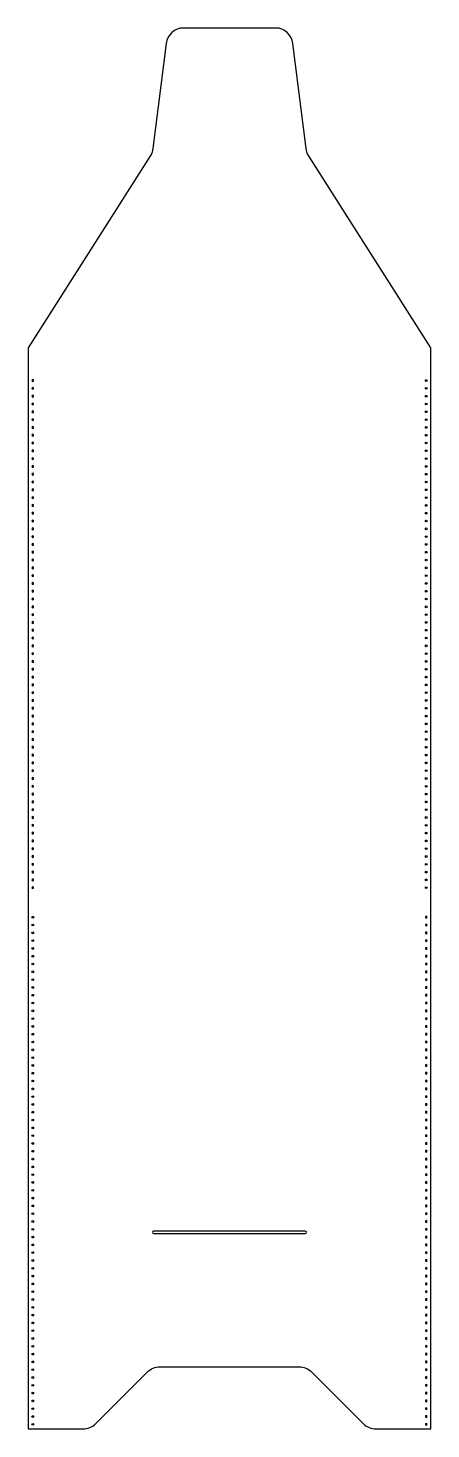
# Model space of a CAD drawing. Header units: millimetres. Extents: x 517 to 776, y 339 to 1241.
import ezdxf

# ---------------------------------------------------------------- set-up
doc = ezdxf.new("R2010")
doc.units = ezdxf.units.MM
doc.header["$MEASUREMENT"] = 0

# ---------------------------------------------------------------- blocks, each defined once
blk = doc.blocks.new('*U24')
blk.add_circle((0, 0), 0.55)
blk = doc.blocks.new('*U25')
at = {"color": 0, "linetype": 'ByBlock', "lineweight": -2, "transparency": 16777216}
for p in [(243.25, 301.46), (248.27, 301.46), (253.3, 301.46), (258.32, 301.46), (263.34, 301.46), (268.37, 301.46), (273.39, 301.46), (278.41, 301.46), (283.43, 301.46), (288.46, 301.46), (293.48, 301.46), (298.5, 301.46), (303.53, 301.46), (308.55, 301.46), (313.57, 301.46), (318.6, 301.46), (323.62, 301.46), (328.64, 301.46), (333.67, 301.46), (338.69, 301.46), (343.71, 301.46), (348.73, 301.46), (353.76, 301.46), (358.78, 301.46), (363.8, 301.46), (368.83, 301.46), (373.85, 301.46), (378.87, 301.46), (383.9, 301.46), (388.92, 301.46), (393.94, 301.46), (398.97, 301.46), (403.99, 301.46), (409.01, 301.46), (414.03, 301.46), (419.06, 301.46), (424.08, 301.46), (429.1, 301.46), (434.13, 301.46), (439.15, 301.46), (444.17, 301.46), (449.2, 301.46), (454.22, 301.46), (459.24, 301.46), (464.27, 301.46), (469.29, 301.46), (474.31, 301.46), (479.33, 301.46), (484.36, 301.46), (489.38, 301.46), (494.4, 301.46), (499.43, 301.46), (504.45, 301.46), (509.47, 301.46), (514.5, 301.46), (519.52, 301.46), (524.54, 301.46), (529.57, 301.46), (534.59, 301.46), (539.61, 301.46), (544.63, 301.46), (549.66, 301.46), (554.68, 301.46), (559.7, 301.46), (564.73, 301.46), (569.75, 301.46)]:
    blk.add_blockref('*U24', p, dxfattribs=at)
blk = doc.blocks.new('*U26')
blk.add_circle((0, 0), 0.55)
blk = doc.blocks.new('*U27')
at = {"color": 0, "linetype": 'ByBlock', "lineweight": -2, "transparency": 16777216}
for p in [(243.25, 301.46), (248.27, 301.46), (253.3, 301.46), (258.32, 301.46), (263.34, 301.46), (268.37, 301.46), (273.39, 301.46), (278.41, 301.46), (283.43, 301.46), (288.46, 301.46), (293.48, 301.46), (298.5, 301.46), (303.53, 301.46), (308.55, 301.46), (313.57, 301.46), (318.6, 301.46), (323.62, 301.46), (328.64, 301.46), (333.67, 301.46), (338.69, 301.46), (343.71, 301.46), (348.73, 301.46), (353.76, 301.46), (358.78, 301.46), (363.8, 301.46), (368.83, 301.46), (373.85, 301.46), (378.87, 301.46), (383.9, 301.46), (388.92, 301.46), (393.94, 301.46), (398.97, 301.46), (403.99, 301.46), (409.01, 301.46), (414.03, 301.46), (419.06, 301.46), (424.08, 301.46), (429.1, 301.46), (434.13, 301.46), (439.15, 301.46), (444.17, 301.46), (449.2, 301.46), (454.22, 301.46), (459.24, 301.46), (464.27, 301.46), (469.29, 301.46), (474.31, 301.46), (479.33, 301.46), (484.36, 301.46), (489.38, 301.46), (494.4, 301.46), (499.43, 301.46), (504.45, 301.46), (509.47, 301.46), (514.5, 301.46), (519.52, 301.46), (524.54, 301.46), (529.57, 301.46), (534.59, 301.46), (539.61, 301.46), (544.63, 301.46), (549.66, 301.46), (554.68, 301.46), (559.7, 301.46), (564.73, 301.46), (569.75, 301.46)]:
    blk.add_blockref('*U26', p, dxfattribs=at)
blk = doc.blocks.new('*U28')
blk.add_circle((0, 0), 0.55)
blk = doc.blocks.new('*U29')
at = {"color": 0, "linetype": 'ByBlock', "lineweight": -2, "transparency": 16777216}
for p in [(243.25, 301.46), (248.27, 301.46), (253.3, 301.46), (258.32, 301.46), (263.34, 301.46), (268.37, 301.46), (273.39, 301.46), (278.41, 301.46), (283.43, 301.46), (288.46, 301.46), (293.48, 301.46), (298.5, 301.46), (303.53, 301.46), (308.55, 301.46), (313.57, 301.46), (318.6, 301.46), (323.62, 301.46), (328.64, 301.46), (333.67, 301.46), (338.69, 301.46), (343.71, 301.46), (348.73, 301.46), (353.76, 301.46), (358.78, 301.46), (363.8, 301.46), (368.83, 301.46), (373.85, 301.46), (378.87, 301.46), (383.9, 301.46), (388.92, 301.46), (393.94, 301.46), (398.97, 301.46), (403.99, 301.46), (409.01, 301.46), (414.03, 301.46), (419.06, 301.46), (424.08, 301.46), (429.1, 301.46), (434.13, 301.46), (439.15, 301.46), (444.17, 301.46), (449.2, 301.46), (454.22, 301.46), (459.24, 301.46), (464.27, 301.46), (469.29, 301.46), (474.31, 301.46), (479.33, 301.46), (484.36, 301.46), (489.38, 301.46), (494.4, 301.46), (499.43, 301.46), (504.45, 301.46), (509.47, 301.46), (514.5, 301.46), (519.52, 301.46), (524.54, 301.46), (529.57, 301.46), (534.59, 301.46), (539.61, 301.46), (544.63, 301.46), (549.66, 301.46), (554.68, 301.46), (559.7, 301.46), (564.73, 301.46), (569.75, 301.46)]:
    blk.add_blockref('*U28', p, dxfattribs=at)
blk = doc.blocks.new('*U30')
blk.add_circle((0, 0), 0.55)
blk = doc.blocks.new('*U31')
at = {"color": 0, "linetype": 'ByBlock', "lineweight": -2, "transparency": 16777216}
for p in [(243.25, 301.46), (248.27, 301.46), (253.3, 301.46), (258.32, 301.46), (263.34, 301.46), (268.37, 301.46), (273.39, 301.46), (278.41, 301.46), (283.43, 301.46), (288.46, 301.46), (293.48, 301.46), (298.5, 301.46), (303.53, 301.46), (308.55, 301.46), (313.57, 301.46), (318.6, 301.46), (323.62, 301.46), (328.64, 301.46), (333.67, 301.46), (338.69, 301.46), (343.71, 301.46), (348.73, 301.46), (353.76, 301.46), (358.78, 301.46), (363.8, 301.46), (368.83, 301.46), (373.85, 301.46), (378.87, 301.46), (383.9, 301.46), (388.92, 301.46), (393.94, 301.46), (398.97, 301.46), (403.99, 301.46), (409.01, 301.46), (414.03, 301.46), (419.06, 301.46), (424.08, 301.46), (429.1, 301.46), (434.13, 301.46), (439.15, 301.46), (444.17, 301.46), (449.2, 301.46), (454.22, 301.46), (459.24, 301.46), (464.27, 301.46), (469.29, 301.46), (474.31, 301.46), (479.33, 301.46), (484.36, 301.46), (489.38, 301.46), (494.4, 301.46), (499.43, 301.46), (504.45, 301.46), (509.47, 301.46), (514.5, 301.46), (519.52, 301.46), (524.54, 301.46), (529.57, 301.46), (534.59, 301.46), (539.61, 301.46), (544.63, 301.46), (549.66, 301.46), (554.68, 301.46), (559.7, 301.46), (564.73, 301.46), (569.75, 301.46)]:
    blk.add_blockref('*U30', p, dxfattribs=at)

msp = doc.modelspace()

# ---------------------------------------------------------------- linework, layer by layer
for points in [[(776.37, 1034.95), (697.73, 1158.81, -0.110787), (696.06, 1163.47), (687.61, 1231.05, 0.378242), (676.4, 1240.95), (617.35, 1240.95, 0.378242), (606.14, 1231.05), (597.69, 1163.47, -0.110787), (596.02, 1158.81), (517.37, 1034.95), (517.37, 338.95), (552.69, 338.95, 0.198912), (560.68, 342.26), (594.07, 375.64, -0.198912), (602.06, 378.95), (691.69, 378.95, -0.198912), (699.68, 375.64), (733.07, 342.26, 0.198912), (741.06, 338.95), (776.37, 338.95)], [(598.12, 464.78), (695.62, 464.78, 1), (695.62, 466.28), (598.12, 466.28, 1)]]:
    msp.add_lwpolyline(points, format="xyb", close=True)

# ---------------------------------------------------------------- block references
at = {"xscale": -1}
for name, p, rotation in [('*U27', (821.84, 1257.2), 90), ('*U29', (471.91, 98.7), 270)]:
    msp.add_blockref(name, p, dxfattribs=dict(at, rotation=rotation))
for name, p, rotation in [('*U25', (471.91, 1257.2), 270), ('*U31', (821.84, 98.7), 89.99999999999999)]:
    msp.add_blockref(name, p, dxfattribs=dict(rotation=rotation))

doc.saveas('drawing.dxf')
